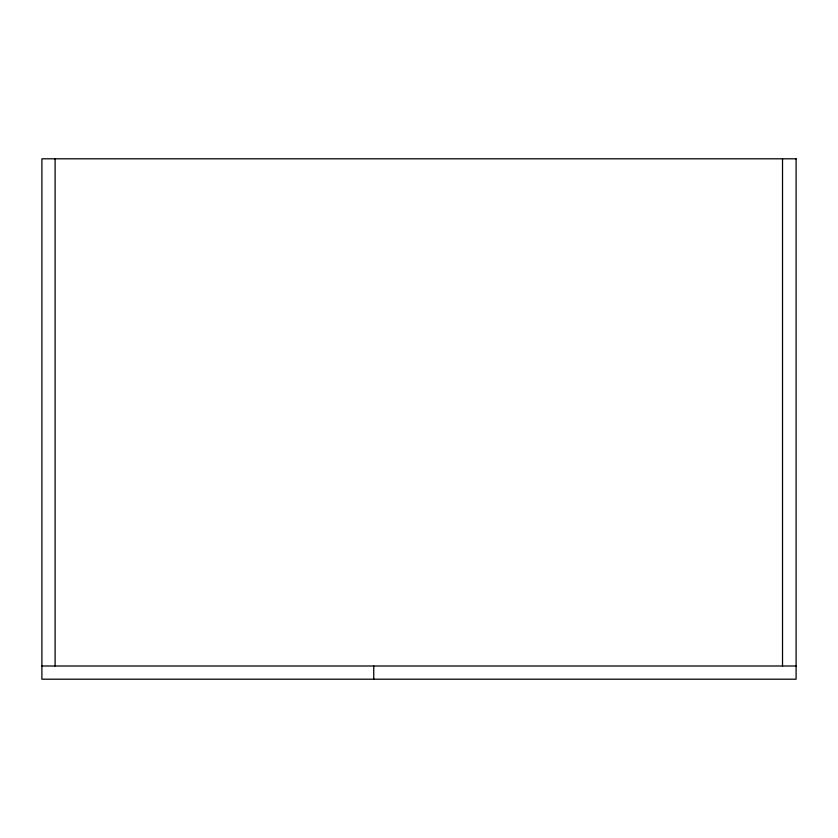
<?xml version="1.0" encoding="UTF-8"?>
<svg xmlns="http://www.w3.org/2000/svg" width="838" height="838" viewBox="0 0 838 838"><rect width="100%" height="100%" fill="white"/><g stroke="black" fill="none" stroke-linecap="round" stroke-linejoin="round"><path stroke-width="1.26" d="M41.9 666L796.1 666M782.524 158.801L782.524 666M373.748 666L373.748 679.199M55.099 158.801L55.099 666M796.1 158.801L41.9 158.801L41.9 679.199L796.1 679.199L796.1 158.801"/></g></svg>
